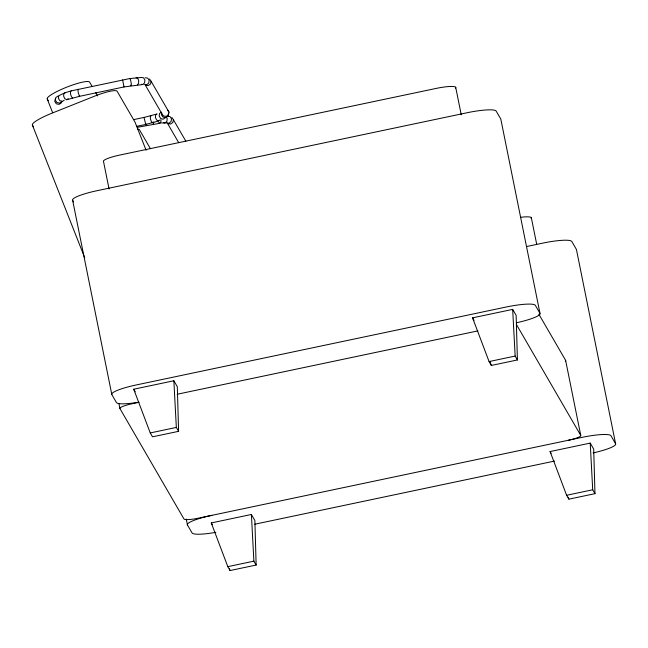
<?xml version="1.0" encoding="UTF-8"?>
<svg xmlns="http://www.w3.org/2000/svg" width="648" height="648" viewBox="0 0 648 648"><rect width="100%" height="100%" fill="white"/><g stroke="black" fill="none" stroke-linecap="round" stroke-linejoin="round"><path stroke-width="0.97" d="M160.963 119.799L160.931 121.638L159.821 123.298L137.433 127.3M149.542 78.991L151.081 81.251L150.547 83.981L148.254 85.577L145.541 85.107M171.858 117.466L173.397 119.726L172.862 122.456L170.57 124.052L167.856 123.582M161.749 112.914L161.393 114.688L162.932 117.021L165.637 117.661L167.921 116.235L168.456 113.57M55.339 98.836L54.788 101.542L56.344 103.826L59.09 104.36L61.422 102.83L61.787 101.023M151.081 81.251L169.007 112.161L168.464 114.866L166.131 116.405L163.385 115.871L161.83 113.578L144.99 84.548M153.333 124.133L153.706 122.569M78.027 89.278L78.149 92.332L79.453 96.341L124.035 86.945L142.86 84.523L144.593 82.831L144.885 80.06L143.581 77.833L141.442 77.46L129.592 78.594L71.231 90.89L65.294 92.672L58.806 95.693L58.401 98.277L59.81 100.691L62.216 101.509L64.201 100.262M79.663 95.637L79.453 96.341L66.72 99.735L64.832 98.707L63.634 96.212L63.82 93.717L65.294 92.672M158.501 121.03L156.614 120.002L155.415 117.507L155.609 115.012L157.083 113.967L144.342 117.361L144.139 118.058L145.768 124.424L158.501 121.03L159.975 119.985M137.506 84.823L138.615 83.163L138.664 80.409L137.611 78.173L136.08 77.76M71.231 90.89L70.446 91.733L70.535 94.146L71.45 96.722L72.657 97.953M151.138 115.749L150.352 116.583L150.441 119.005L151.357 121.581L152.564 122.812L153.357 121.97M158.29 122.885L165.175 122.999L166.909 121.298L167.2 118.527L166.334 117.045M66.72 99.735L68.194 98.69M161.587 112.193L159.594 113.432L159.189 116.024L160.607 118.43L163.004 119.256L164.997 118.009M58.158 96.042L55.874 97.467L55.339 100.132L56.878 102.465L59.584 103.105L61.876 101.679M133.448 119.653L144.342 117.361M136.858 126.303L145.768 124.424M526.905 246.467L542.732 243.13A27.378 4.374 -11.4 0 1 571.803 241.485L576.428 249.472L615.6 443.726A27.378 4.374 -11.4 0 1 593.155 452.928M133.723 389.213L173.85 380.765L177.317 386.751L178.597 431.333L152.515 436.825L150.255 432.937L133.723 389.213L135.213 391.781M472.546 317.844L512.665 309.388L516.14 315.374L517.412 359.956L491.33 365.448L489.078 361.56L472.546 317.844L474.036 320.404M139.061 402.278L132.135 403.736A13.689 2.187 -11.4 0 0 119.921 408.548L183.975 518.983A13.689 2.187 -11.4 0 0 198.507 518.157L581.904 437.392A27.378 4.374 -11.4 0 1 610.967 435.748L615.6 443.726M177.171 394.251L477.949 330.885M150.255 432.937L176.337 427.437L178.597 431.333M489.078 361.56L515.16 356.068L517.412 359.956M211.28 522.936L251.4 514.48L254.875 520.466L256.146 565.048L230.064 570.54L227.813 566.652L211.28 522.936L212.269 524.645M550.095 451.559L590.223 443.102L593.698 449.088L594.969 493.671L568.887 499.163L566.627 495.275L550.095 451.559L551.092 453.268M254.777 524.224L554.558 461.068M227.813 566.652L253.886 561.16L256.146 565.048M566.627 495.275L592.709 489.783L594.969 493.671M145.144 77.72L147.712 78.125L149.194 80.36L148.716 83.114L146.57 84.783L144.852 84.507M167.459 116.195L170.027 116.599L171.509 118.835L171.032 121.589L168.885 123.258L166.309 122.853M141.434 84.272L142.86 84.523M163.75 122.747L165.175 122.999M129.592 78.594L130.378 79.105L131.39 84.094L131.018 85.657L130.232 85.155M167.451 109.868L169.007 112.161M516.529 322.753A27.378 4.374 -11.4 0 0 539.978 313.34L535.345 305.354A27.378 4.374 -11.4 0 0 506.282 306.998L136.25 384.953A27.378 4.374 -11.4 0 0 111.821 394.575L116.446 402.562A27.378 4.374 -11.4 0 0 138.51 402.238M538.885 314.256L565.615 360.337L580.746 435.391A13.689 2.187 -11.4 0 1 568.531 440.211M516.699 324.964L580.746 435.391M173.397 119.726L185.846 141.191M167.306 123.023L178.694 142.665M150.36 148.562L139.433 129.73A22.81 3.807 -21.5 0 0 137.797 129.114M92.113 86.427L89.61 82.11A22.802 3.799 -21.5 0 0 66.493 87.253A22.802 3.799 -21.5 0 0 47.255 99.031L52.634 112.671M95.621 92.47L97.621 95.928M47.255 99.031L48.252 100.756M146.124 150.287L134.995 122.075L117.118 91.255A22.81 3.807 -21.5 0 0 94.009 96.382L51.654 113.303A22.81 3.807 -21.5 0 0 32.4 125.088L33.396 126.797M539.978 313.34L500.807 119.078L496.174 111.1A27.378 4.374 -11.4 0 0 467.111 112.744L97.087 190.69A27.378 4.374 -11.4 0 0 72.649 200.321L73.572 201.917M186.243 519.024L187.442 524.969L192.075 532.948A27.378 4.374 -11.4 0 0 215.865 532.332M32.4 125.088L84.71 257.685M568.191 497.275L568.887 499.163M489.945 361.665L491.33 365.448M229.368 568.652L230.064 570.54M146.156 124.805L146.351 125.42L146.124 123.971M122.61 79.882L124.035 86.945L123.849 86.33M531.328 217.671L536.674 244.166M455.706 87.286L461.246 114.753M109.05 188.949L103.51 161.474A18.241 2.916 -11.4 0 1 119.783 155.058L436.339 88.379A18.241 2.916 -11.4 0 1 455.495 88.096M118.924 403.607L119.921 408.548M72.649 200.321L111.821 394.575M590.223 443.102L592.709 489.783M512.665 309.388L515.16 356.068M251.4 514.48L253.886 561.16M173.85 380.765L176.337 427.437M187.442 524.969A27.378 4.374 -11.4 0 1 211.88 515.338M521.081 217.242A18.241 2.916 -11.4 0 1 531.117 218.489M565.615 360.337A13.689 2.187 -11.4 0 1 565.315 361.098"/></g></svg>
